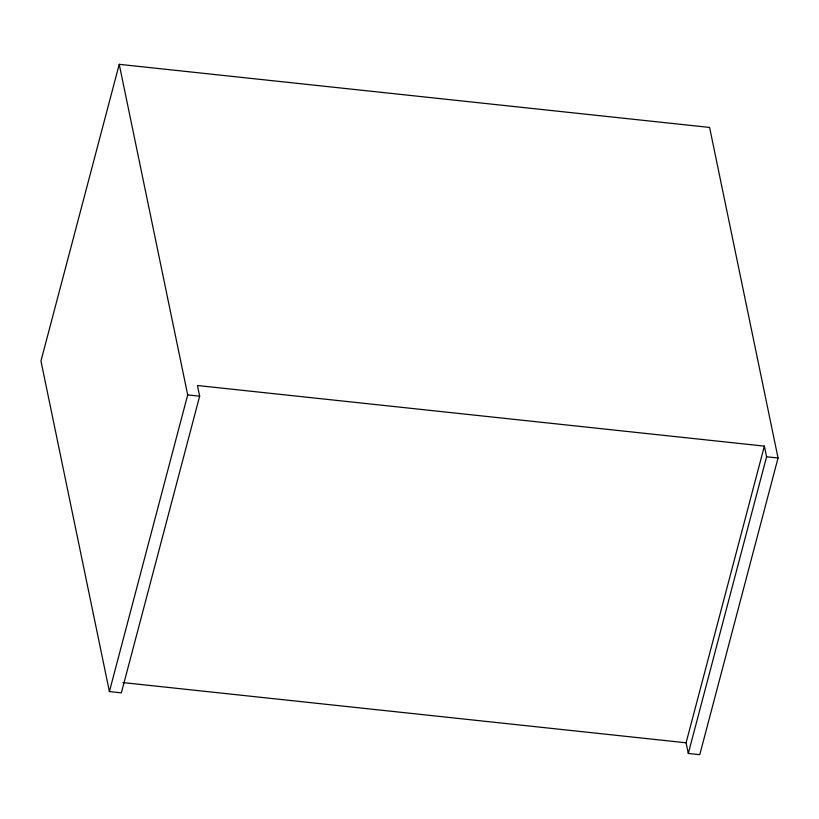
<?xml version="1.0" encoding="UTF-8"?>
<svg xmlns="http://www.w3.org/2000/svg" width="819" height="819" viewBox="0 0 819 819"><rect width="100%" height="100%" fill="white"/><g stroke="black" fill="none" stroke-linecap="round" stroke-linejoin="round"><path stroke-width="1.23" d="M119.236 64.322L40.95 360.995L109.408 691.564L121.366 692.843L199.652 396.181L197.44 385.514L764.373 446.12L766.584 456.787L688.298 753.449L699.764 754.678L778.05 458.005L709.592 127.436L119.236 64.322L187.694 394.901L109.408 691.564M688.298 753.449L686.087 742.792L764.373 446.12M187.694 394.901L199.652 396.181M766.584 456.787L778.05 458.005M122.973 682.585L686.087 742.792"/></g></svg>
